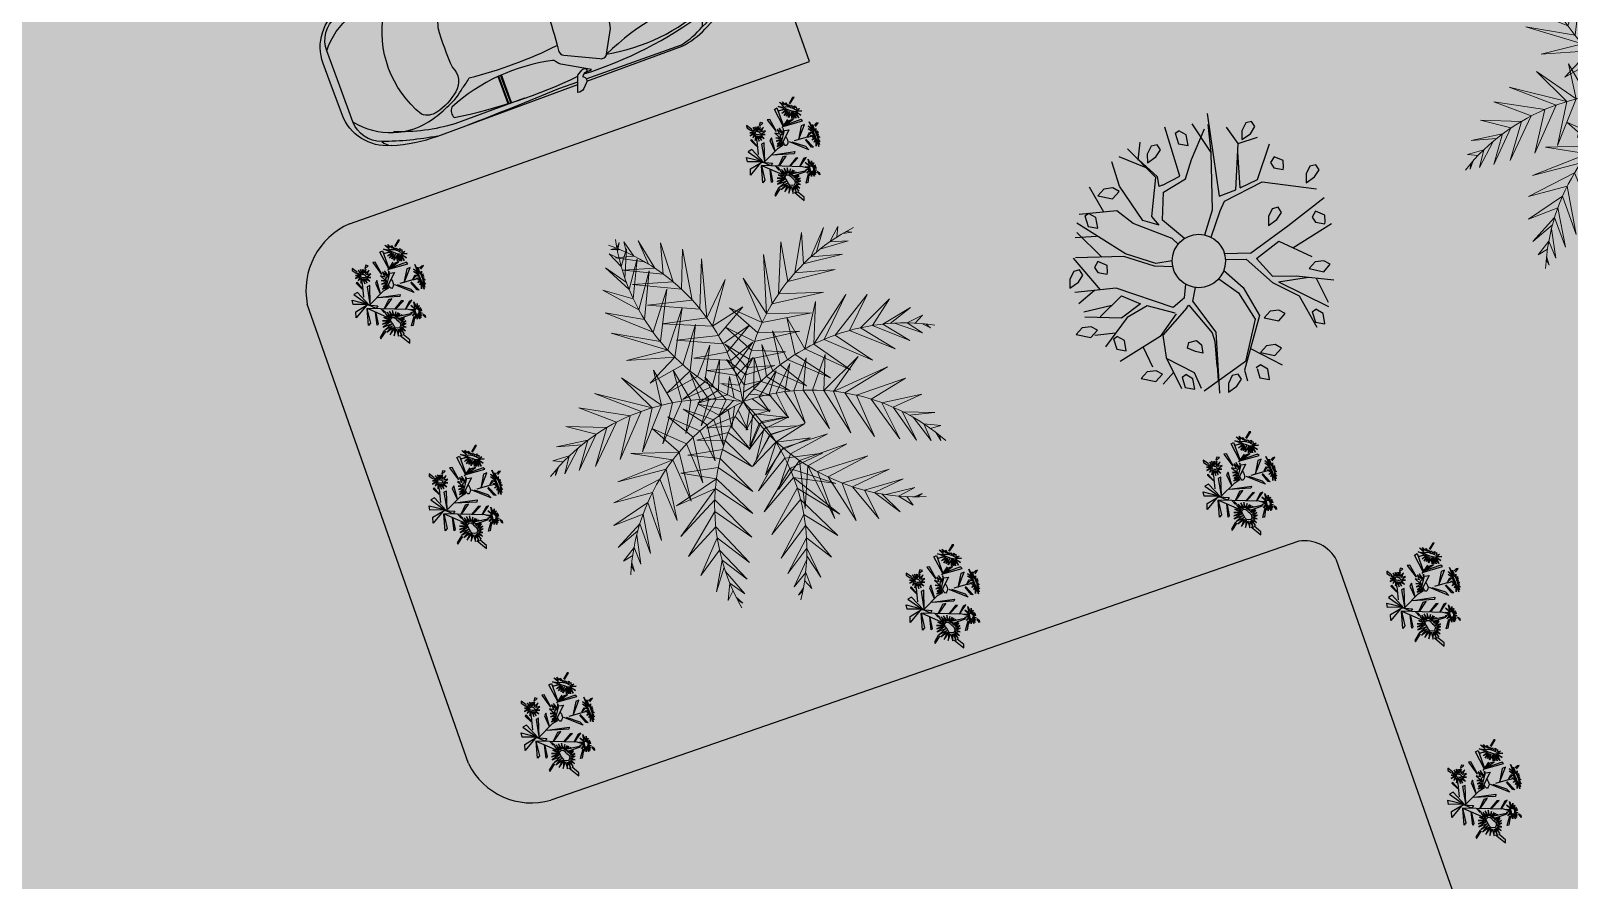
# Model space of a CAD drawing. Header units: millimetres. Extents: x 604786 to 1211550, y 1310999 to 2622648.
# Drawn here: x 604994.47 to 605010.98, y 1311130.92 to 1311140.05 of the extents above; entities that cross this region are included whole.
import ezdxf

# ---------------------------------------------------------------- set-up
doc = ezdxf.new("R2010")
doc.units = ezdxf.units.MM
for name, color, linetype in [('ARBOLES', 102, 'Continuous'), ('BOULEVARD', 3, 'Continuous'), ('FLORES', 7, 'Continuous'), ('MUEBLES', 1, 'Continuous'), ('P35', 3, 'Continuous'), ('PALME-1', 82, 'Continuous')]:
    doc.layers.add(name, color=color, linetype=linetype)

# ---------------------------------------------------------------- blocks, each defined once
blk = doc.blocks.new('carro1')
at = {"layer": 'P35'}
for color, points in [(9, [(-0.85, 3.554), (-0.829, 3.715), (-0.78, 3.963), (-0.727, 4.075), (-0.647, 4.18), (-0.559, 4.25), (-0.472, 4.299), (-0.332, 4.327), (0.278, 4.327), (0.428, 4.31), (0.534, 4.275), (0.656, 4.177), (0.733, 4.079), (0.814, 3.834), (0.838, 3.715), (0.849, 3.62), (0.849, 3.596), (0.81, 3.708), (0.754, 3.946), (0.695, 4.1), (0.635, 4.173), (0.534, 4.236), (0.439, 4.261), (0.337, 4.261), (-0.437, 4.268), (-0.563, 4.222), (-0.643, 4.156), (-0.717, 4.058), (-0.752, 3.932), (-0.798, 3.792)]), (146, [(-0.795, 1.854), (-0.824, 1.862), (-0.858, 3.088), (-0.854, 3.397), (-0.854, 3.455), (-0.753, 3.861), (-0.675, 4.073), (-0.593, 4.178), (-0.477, 4.234), (-0.436, 4.237), (-0.544, 4.163), (-0.641, 3.988), (-0.72, 3.753), (-0.791, 3.47), (-0.809, 3.343), (-0.805, 3.175), (-0.817, 2.948), (-0.82, 2.713), (-0.813, 2.624), (-0.817, 2.616), (-0.82, 2.531), (-0.798, 1.941)]), (146, [(0.795, 1.854), (0.824, 1.862), (0.858, 3.088), (0.854, 3.397), (0.854, 3.455), (0.753, 3.861), (0.675, 4.073), (0.593, 4.178), (0.477, 4.234), (0.436, 4.237), (0.544, 4.163), (0.641, 3.988), (0.72, 3.753), (0.791, 3.47), (0.809, 3.343), (0.805, 3.175), (0.817, 2.948), (0.82, 2.713), (0.813, 2.624), (0.817, 2.616), (0.82, 2.531), (0.798, 1.941)]), (146, [(-0.765, 1.66), (-0.785, 1.474), (-0.777, 1.279), (-0.719, 0.785), (-0.652, 0.471), (-0.611, 0.321), (-0.549, 0.271), (-0.638, 0.54), (-0.685, 0.628), (-0.693, 0.852), (-0.701, 0.963), (-0.695, 1.247), (-0.666, 1.45), (-0.694, 1.488), (-0.686, 1.534), (-0.561, 1.796), (-0.49, 1.914), (-0.394, 1.924), (-0.417, 2.206), (-0.422, 2.428), (-0.413, 2.716), (-0.395, 2.924), (-0.471, 3.028), (-0.544, 3.124), (-0.599, 3.231), (-0.674, 3.439), (-0.703, 3.65), (-0.734, 3.659), (-0.786, 3.412), (-0.789, 3.078), (-0.78, 2.945), (-0.736, 3.21), (-0.683, 3.254), (-0.612, 3.201), (-0.568, 3.069), (-0.515, 2.875), (-0.471, 2.646), (-0.471, 2.496), (-0.489, 2.223), (-0.515, 2.064), (-0.515, 2.02), (-0.551, 1.959), (-0.595, 1.941), (-0.648, 1.844), (-0.718, 1.712), (-0.762, 1.65)]), (146, [(0.771, 1.66), (0.791, 1.474), (0.784, 1.279), (0.725, 0.785), (0.658, 0.471), (0.617, 0.321), (0.555, 0.271), (0.644, 0.54), (0.691, 0.628), (0.699, 0.852), (0.707, 0.963), (0.701, 1.247), (0.672, 1.45), (0.7, 1.488), (0.692, 1.534), (0.567, 1.796), (0.496, 1.914), (0.4, 1.924), (0.423, 2.206), (0.428, 2.428), (0.419, 2.716), (0.401, 2.924), (0.477, 3.028), (0.55, 3.124), (0.605, 3.231), (0.68, 3.439), (0.709, 3.65), (0.74, 3.659), (0.792, 3.412), (0.795, 3.078), (0.786, 2.945), (0.742, 3.21), (0.689, 3.254), (0.618, 3.201), (0.574, 3.069), (0.521, 2.875), (0.477, 2.646), (0.477, 2.496), (0.495, 2.223), (0.521, 2.064), (0.521, 2.02), (0.557, 1.959), (0.601, 1.941), (0.654, 1.844), (0.724, 1.712), (0.768, 1.65)]), (8, [(-0.49, 2.597), (-0.493, 2.617), (-0.794, 2.616), (-0.798, 2.597)]), (9, [(-0.859, 1.23), (-0.859, 0.662), (-0.835, 0.546), (-0.773, 0.375), (-0.685, 0.201), (-0.651, 0.146), (-0.581, 0.097), (-0.449, 0.057), (-0.077, 0.008), (0.131, 0.014), (0.333, 0.045), (0.522, 0.079), (0.629, 0.133), (0.7, 0.216), (0.828, 0.494), (0.852, 0.598), (0.855, 1.407), (0.846, 1.407), (0.855, 1.327), (0.858, 0.662), (0.825, 0.543), (0.709, 0.289), (0.599, 0.173), (0.421, 0.112), (0.153, 0.079), (-0.092, 0.075), (-0.385, 0.112), (-0.553, 0.143), (-0.639, 0.207), (-0.706, 0.283), (-0.798, 0.491), (-0.838, 0.579), (-0.859, 0.686), (-0.847, 1.248)]), (127, [(-0.666, 1.45), (-0.563, 1.184), (-0.497, 0.94), (-0.448, 0.645), (-0.432, 0.355), (-0.442, 0.128), (-0.253, 0.096), (0, 0.08), (0.163, 0.086), (0.322, 0.105), (0.442, 0.128), (0.432, 0.355), (0.458, 0.73), (0.519, 1.031), (0.599, 1.287), (0.666, 1.45), (0.545, 1.383), (0.423, 1.315), (0.213, 1.283), (0.059, 1.277), (-0.059, 1.277), (-0.337, 1.299), (-0.423, 1.315), (-0.545, 1.383)]), (30, [(-0.455, 0.13), (-0.528, 0.24), (-0.62, 0.314), (-0.69, 0.353), (-0.736, 0.381), (-0.706, 0.317), (-0.666, 0.265), (-0.614, 0.216), (-0.556, 0.182), (-0.51, 0.152), (-0.48, 0.143)]), (30, [(0.455, 0.13), (0.528, 0.24), (0.62, 0.314), (0.69, 0.353), (0.736, 0.381), (0.706, 0.317), (0.666, 0.265), (0.614, 0.216), (0.556, 0.182), (0.51, 0.152), (0.48, 0.143)])]:
    blk.add_hatch(color=color, dxfattribs=at).paths.add_polyline_path(points)
h = blk.add_hatch(color=127, dxfattribs=at)
h.paths.add_polyline_path([(-0.276, 3.037), (-0.322, 3.032), (-0.368, 3.037), (-0.396, 3.045), (-0.434, 3.064), (-0.465, 3.087), (-0.517, 3.15), (-0.568, 3.235), (-0.598, 3.303), (-0.625, 3.401), (-0.61, 3.496), (-0.583, 3.538), (-0.536, 3.565), (-0.395, 3.628), (-0.239, 3.674), (-0.097, 3.695), (0.036, 3.699), (0.189, 3.684), (0.323, 3.652), (0.447, 3.608), (0.529, 3.569), (0.583, 3.538), (0.622, 3.462), (0.627, 3.42), (0.61, 3.338), (0.568, 3.235), (0.52, 3.154), (0.467, 3.088), (0.42, 3.055), (0.368, 3.037), (0.346, 3.033), (0.322, 3.032), (0.282, 3.036), (0.257, 3.042), (0.229, 3.053), (0.205, 3.055), (0.12, 3.059), (-0.038, 3.062), (-0.145, 3.058), (-0.229, 3.053), (-0.254, 3.043)], flags=16)
h.paths.add_polyline_path([(-0.393, 1.915), (-0.189, 1.899), (0, 1.895), (0.232, 1.902), (0.393, 1.909), (0.392, 1.914), (0.42, 2.299), (0.414, 2.692), (0.395, 2.924), (0.544, 3.124), (0.599, 3.231), (0.674, 3.439), (0.703, 3.65), (0.686, 3.813), (0.632, 3.973), (0.582, 4.064), (0.503, 4.167), (0.405, 4.257), (-0.405, 4.257), (-0.491, 4.179), (-0.57, 4.082), (-0.658, 3.887), (-0.686, 3.813), (-0.703, 3.65), (-0.674, 3.439), (-0.599, 3.231), (-0.437, 2.974), (-0.395, 2.924), (-0.411, 2.742), (-0.417, 2.65), (-0.422, 2.417), (-0.413, 2.144), (-0.402, 1.997)])
h = blk.add_hatch(color=8, dxfattribs=at)
edge = h.paths.add_edge_path()
edge.add_line((-0.771, 1.819), (-0.734, 1.76))
edge.add_arc((-0.767, 1.739), 0.0391, -47.4347, 31.9191, ccw=False)
edge.add_arc((-0.746, 1.736), 0.0265, 168.0279, 281.917, ccw=False)
edge.add_line((-0.772, 1.742), (-0.801, 1.778))
edge.add_line((-0.801, 1.778), (-0.817, 1.76))
edge.add_arc((-0.847, 1.786), 0.0403, 221.1586, 318.8414, ccw=False)
edge.add_line((-0.878, 1.76), (-0.927, 1.809))
edge.add_arc((-0.874, 1.862), 0.0746, 163.8715, 224.9725, ccw=False)
edge.add_line((-0.946, 1.883), (-0.771, 1.819))
h = blk.add_hatch(color=8, dxfattribs=at)
edge = h.paths.add_edge_path()
edge.add_line((0.771, 1.819), (0.734, 1.76))
edge.add_arc((0.767, 1.739), 0.0391, 508.0809, 587.4347)
edge.add_arc((0.746, 1.736), 0.0265, 258.083, 371.9721)
edge.add_line((0.772, 1.742), (0.801, 1.778))
edge.add_line((0.801, 1.778), (0.817, 1.76))
edge.add_arc((0.847, 1.786), 0.0403, 221.1586, 318.8414)
edge.add_line((0.878, 1.76), (0.927, 1.809))
edge.add_arc((0.874, 1.862), 0.0746, 315.0275, 376.1285)
edge.add_line((0.946, 1.883), (0.771, 1.819))
h = blk.add_hatch(color=146, dxfattribs=at)
h.paths.add_polyline_path([(-0.453, 0.18), (-0.536, 0.285), (-0.579, 0.376), (-0.654, 0.695), (-0.689, 1), (-0.662, 1.419), (-0.61, 1.253), (-0.527, 0.982), (-0.479, 0.721), (-0.457, 0.572), (-0.448, 0.424), (-0.44, 0.319), (-0.44, 0.206)])
h.paths.add_polyline_path([(-0.654, 0.367), (-0.75, 0.411), (-0.815, 0.581), (-0.837, 0.664), (-0.828, 1.065), (-0.828, 1.72), (-0.806, 1.75), (-0.793, 1.637), (-0.793, 1.201), (-0.754, 0.956), (-0.715, 0.729), (-0.697, 0.59), (-0.662, 0.437), (-0.627, 0.359)])
h = blk.add_hatch(color=146, dxfattribs=at)
h.paths.add_polyline_path([(0.453, 0.18), (0.536, 0.285), (0.579, 0.376), (0.654, 0.695), (0.689, 1), (0.662, 1.419), (0.61, 1.253), (0.527, 0.982), (0.479, 0.721), (0.457, 0.572), (0.448, 0.424), (0.44, 0.319), (0.44, 0.206)])
h.paths.add_polyline_path([(0.654, 0.367), (0.75, 0.411), (0.815, 0.581), (0.837, 0.664), (0.828, 1.065), (0.828, 1.72), (0.806, 1.75), (0.793, 1.637), (0.793, 1.201), (0.754, 0.956), (0.715, 0.729), (0.697, 0.59), (0.662, 0.437), (0.627, 0.359)])
at = {"layer": 'P35', "color": 7}
for p, q in [((-0.801, 2.597), (-0.486, 2.597)), ((-0.801, 2.587), (-0.485, 2.587)), ((-0.8, 2.627), (-0.488, 2.627)), ((-0.8, 2.617), (-0.488, 2.617)), ((0.801, 2.587), (0.485, 2.587)), ((0.801, 2.597), (0.486, 2.597)), ((0.8, 2.627), (0.488, 2.627)), ((0.8, 2.617), (0.488, 2.617)), ((-0.607, 0.193), (-0.606, 0.192))]:
    blk.add_line(p, q, dxfattribs=at)
for points in [[(-0.787, 3.96, -0.339592), (-0.293, 4.34), (0, 4.34), (0.293, 4.34, -0.339592), (0.787, 3.96, -1.295903)], [(-0.865, 3.454, -0.04536), (-0.712, 4.041, -0.316238), (-0.405, 4.257), (0, 4.257), (0.405, 4.257, -0.316238), (0.712, 4.041, -0.04536), (0.865, 3.454, -0.995785)], [(-0.405, 4.257, 0.307984), (-0.674, 3.439, 0.021458), (-0.599, 3.231, 0.089138), (-0.471, 3.028, 0.076147), (-0.395, 2.924, 0.055297), (-0.393, 1.909, 0.055323)], [(0.405, 4.257, -0.307984), (0.674, 3.439, -0.021458), (0.599, 3.231, -0.089138), (0.471, 3.028, -0.076147), (0.395, 2.924, -0.055297), (0.393, 1.909, -0.055323)], [(-0.712, 4.041, 0.134107), (-0.787, 3.96, 0.076542), (-0.865, 3.454), (-0.865, 1.853, 0.085317)], [(0.865, 1.853), (0.865, 3.454, 0.076542), (0.787, 3.96, 0.134107), (0.712, 4.041)], [(-0.806, 2.442), (-0.806, 3.237, -0.076793), (-0.658, 3.887, -3.166947)], [(0.806, 2.442), (0.806, 3.237, 0.076793), (0.658, 3.887, 3.166947)], [(-0.765, 1.66), (-0.608, 1.931, -0.122145), (-0.549, 1.993, 0.205815), (-0.53, 2.019, 0.151874), (-0.626, 3.207, 0.290836), (-0.739, 3.222, 0.061376), (-0.783, 1.823)], [(0.765, 1.66), (0.608, 1.931, 0.122145), (0.549, 1.993, -0.205815), (0.53, 2.019, -0.151874), (0.626, 3.207, -0.290836), (0.739, 3.222, -0.061376), (0.783, 1.823)], [(-0.865, 3.115, 0.005985), (-0.835, 2.058), (-0.837, 1.843, 0.082522)], [(0.837, 1.843), (0.835, 2.058, 0.005985), (0.865, 3.115)], [(-0.865, 1.75), (-0.865, 0.659, 0.085317), (-0.781, 0.369), (-0.67, 0.141, 0.150666), (-0.454, 0.048, 0.106558), (0.454, 0.048, 0.150666), (0.67, 0.141), (0.781, 0.369, 0.085317), (0.865, 0.659), (0.865, 1.75, 0.076542)], [(-0.838, 1.747), (-0.85, 0.661, 0.082522), (-0.746, 0.386), (-0.744, 0.382, 0.28772), (-0.442, 0.128, 0.107642), (0.442, 0.128, 0.28772), (0.744, 0.382), (0.746, 0.386, 0.082522), (0.85, 0.661), (0.838, 1.747, 0.005985)], [(-0.775, 1.745, 0.003758), (-0.765, 1.66)], [(0.775, 1.745, -0.003758), (0.765, 1.66)]]:
    blk.add_lwpolyline(points, format="xyb", dxfattribs=at)
for points in [[(0.583, 3.538, -0.244234), (0.621, 3.376, -0.10952), (0.486, 3.109, -0.34796), (0.229, 3.053, 0.037334), (-0.229, 3.053, -0.34796), (-0.486, 3.109, -0.10952), (-0.621, 3.376, -0.244234), (-0.583, 3.538, -0.276546)], [(-0.771, 1.819), (-0.734, 1.76, -0.360781), (-0.741, 1.71, -0.542329), (-0.772, 1.742), (-0.801, 1.778), (-0.817, 1.76, -0.454056), (-0.878, 1.76), (-0.927, 1.809, -0.273105), (-0.946, 1.883)], [(-0.45, 1.921, 0.328475), (-0.519, 1.884), (-0.686, 1.534, 0.439617), (-0.666, 1.45), (-0.423, 1.315, 0.06084), (0, 1.277, 0.06084), (0.423, 1.315), (0.666, 1.45, 0.439617), (0.686, 1.534), (0.519, 1.884, 0.328475), (0.45, 1.921, -0.057395)], [(0.771, 1.819), (0.734, 1.76, 0.360781), (0.741, 1.71, 0.542329), (0.772, 1.742), (0.801, 1.778), (0.817, 1.76, 0.454056), (0.878, 1.76), (0.927, 1.809, 0.273105), (0.946, 1.883)]]:
    blk.add_lwpolyline(points, format="xyb", close=True, dxfattribs=at)
for centre, radius, start, end in [((3.67, 1.558), 4.456, 177.4786, 196.1176), ((-3.67, 1.558), 4.456, 343.8824, 2.5214), ((1.381, 1.057), 2.084, 169.1317, 202.1569), ((-3.112, 0.355), 2.68, 355.1298, 24.1159), ((3.112, 0.355), 2.68, 155.8841, 184.8702), ((-1.381, 1.057), 2.084, 337.8431, 10.8683), ((-0.901, -0.105), 0.515, 26.8399, 72.4584), ((0.901, -0.105), 0.515, 107.5416, 153.1601)]:
    blk.add_arc(centre, radius, start, end, dxfattribs=at)
blk = doc.blocks.new('A$C48C97B70')
at = {"layer": 'PALME-1', "lineweight": 5}
for p, q in [((2.072, 6.54), (2.171, 6.533)), ((2.216, 6.497), (2.072, 6.54)), ((2.315, 6.6), (2.309, 6.418)), ((2.41, 6.325), (2.315, 6.6)), ((2.552, 6.547), (2.605, 6.122)), ((2.687, 6.026), (2.552, 6.547)), ((2.109, 6.384), (2.41, 6.325)), ((2.556, 6.176), (2.109, 6.384)), ((2.903, 6.407), (2.793, 5.89)), ((2.912, 5.72), (2.903, 6.407)), ((3.221, 6.198), (3.009, 5.561)), ((3.129, 5.334), (3.221, 6.198)), ((2.171, 6.148), (2.687, 6.026)), ((2.793, 5.89), (2.171, 6.148)), ((3.21, 5.152), (3.477, 5.948)), ((3.477, 5.948), (3.277, 4.976)), ((2.251, 5.877), (2.912, 5.72)), ((3.009, 5.561), (2.251, 5.877)), ((2.388, 5.472), (3.129, 5.334)), ((3.21, 5.152), (2.388, 5.472)), ((3.277, 4.976), (3.756, 5.506)), ((3.756, 5.506), (3.328, 4.818)), ((2.535, 5.1), (3.277, 4.976)), ((3.328, 4.818), (2.535, 5.1)), ((3.909, 4.977), (3.328, 4.818)), ((3.377, 4.635), (3.909, 4.977)), ((2.683, 4.767), (3.377, 4.635)), ((3.409, 4.484), (2.683, 4.767)), ((3.925, 4.65), (3.409, 4.484)), ((3.435, 4.33), (3.925, 4.65)), ((5.099, 4.709), (4.7, 4.004)), ((4.863, 4.035), (5.099, 4.709)), ((5.621, 4.675), (4.863, 4.035)), ((5.049, 4.06), (5.621, 4.675)), ((1.619, 4.431), (2.125, 3.798)), ((1.959, 3.803), (1.619, 4.431)), ((2.169, 4.399), (2.125, 3.798)), ((2.314, 3.783), (2.169, 4.399)), ((2.871, 4.392), (3.435, 4.33)), ((3.454, 4.176), (2.871, 4.392)), ((4.221, 3.864), (4.266, 4.448)), ((4.266, 4.448), (4.368, 3.915)), ((4.516, 3.959), (4.561, 4.59)), ((4.561, 4.59), (4.7, 4.004)), ((5.248, 4.076), (5.963, 4.571)), ((5.963, 4.571), (5.505, 4.079)), ((5.691, 4.07), (6.298, 4.391)), ((6.298, 4.391), (5.897, 4.047)), ((0.788, 4.157), (1.318, 3.745)), ((1.572, 3.782), (0.788, 4.157)), ((1.109, 4.315), (1.959, 3.803)), ((1.771, 3.798), (1.109, 4.315)), ((2.483, 4.305), (2.467, 3.763)), ((2.621, 3.736), (2.483, 4.305)), ((2.742, 4.179), (2.773, 3.702)), ((2.911, 3.665), (2.742, 4.179)), ((3.012, 4.138), (3.464, 4.032)), ((3.469, 3.911), (3.012, 4.138)), ((3.893, 4.364), (3.454, 4.176)), ((3.464, 4.032), (3.893, 4.364)), ((3.945, 3.747), (4.03, 4.282)), ((4.03, 4.282), (4.076, 3.806)), ((6.068, 4.019), (6.59, 4.15)), ((6.59, 4.15), (6.19, 3.993)), ((0.485, 3.926), (0.936, 3.651)), ((1.136, 3.706), (0.485, 3.926)), ((2.956, 4.034), (3.027, 3.628)), ((3.19, 3.57), (2.956, 4.034)), ((3.468, 3.739), (3.827, 4.113)), ((3.827, 4.113), (3.469, 3.911)), ((3.685, 3.61), (3.842, 4.104)), ((3.842, 4.104), (3.836, 3.693)), ((4.368, 3.915), (4.964, 3.413)), ((4.964, 3.413), (4.516, 3.959)), ((4.7, 4.004), (5.327, 3.442)), ((5.327, 3.442), (4.863, 4.035)), ((5.049, 4.06), (5.724, 3.492)), ((5.724, 3.492), (5.248, 4.076)), ((5.505, 4.079), (6.145, 3.565)), ((6.145, 3.565), (5.691, 4.07)), ((5.897, 4.047), (6.422, 3.625)), ((6.422, 3.625), (6.068, 4.019)), ((6.261, 3.976), (6.658, 3.683)), ((6.462, 3.919), (6.749, 3.967)), ((6.658, 3.683), (6.462, 3.919)), ((6.749, 3.967), (6.592, 3.874)), ((0.236, 3.642), (0.655, 3.551)), ((0.772, 3.596), (0.236, 3.642)), ((0.936, 3.651), (0.485, 3.15)), ((1.318, 3.745), (0.768, 3.135)), ((0.768, 3.135), (1.136, 3.706)), ((1.771, 3.798), (1.195, 3.13)), ((1.195, 3.13), (1.572, 3.782)), ((1.595, 3.144), (1.959, 3.803)), ((2.125, 3.798), (1.595, 3.144)), ((1.958, 3.173), (2.314, 3.783)), ((2.467, 3.763), (1.958, 3.173)), ((2.375, 3.225), (2.621, 3.736)), ((2.773, 3.702), (2.375, 3.225)), ((2.661, 3.273), (2.911, 3.665)), ((3.027, 3.628), (2.661, 3.273)), ((3.181, 3.857), (3.468, 3.739)), ((3.462, 3.617), (3.181, 3.857)), ((3.927, 3.415), (3.685, 3.61)), ((3.836, 3.693), (4.254, 3.401)), ((4.254, 3.401), (3.945, 3.747)), ((4.076, 3.806), (4.544, 3.399)), ((4.544, 3.399), (4.221, 3.864)), ((6.706, 3.831), (6.813, 3.725)), ((6.813, 3.725), (6.759, 3.809)), ((0.108, 3.437), (0.277, 3.37)), ((0.398, 3.434), (0.108, 3.437)), ((0.588, 3.523), (0.242, 3.171)), ((0.242, 3.171), (0.398, 3.434)), ((0.485, 3.15), (0.772, 3.596)), ((2.982, 3.339), (3.19, 3.57)), ((3.302, 3.524), (2.982, 3.339)), ((3.581, 3.546), (3.927, 3.415)), ((0.172, 3.309), (0.083, 3.188)), ((0.083, 3.188), (0.123, 3.278)), ((3.248, 3.258), (2.731, 3.212)), ((2.731, 3.212), (3.134, 3.129)), ((3.134, 3.129), (3.331, 2.658)), ((3.387, 2.981), (3.248, 3.258)), ((3.333, 3.347), (3.387, 2.981)), ((3.534, 3.189), (3.34, 2.708)), ((3.494, 3.304), (3.845, 3.186)), ((3.845, 3.186), (3.534, 3.189)), ((2.305, 2.87), (2.804, 2.657)), ((2.885, 2.79), (2.305, 2.87)), ((2.517, 3.065), (2.973, 2.919)), ((3.058, 3.034), (2.517, 3.065)), ((2.973, 2.919), (3.27, 2.374)), ((3.331, 2.658), (3.058, 3.034)), ((3.34, 2.708), (3.598, 3.029)), ((3.647, 2.918), (3.373, 2.451)), ((3.598, 3.029), (4.106, 2.989)), ((4.106, 2.989), (3.647, 2.918)), ((2.103, 2.613), (2.646, 2.352)), ((2.729, 2.522), (2.103, 2.613)), ((2.804, 2.657), (3.166, 1.967)), ((3.27, 2.374), (2.885, 2.79)), ((3.373, 2.451), (3.71, 2.789)), ((3.785, 2.652), (3.45, 2.173)), ((3.71, 2.789), (4.331, 2.805)), ((4.331, 2.805), (3.785, 2.652)), ((1.871, 2.113), (2.646, 2.352)), ((2.646, 2.352), (3.06, 1.619)), ((3.166, 1.967), (2.729, 2.522)), ((3.45, 2.173), (3.866, 2.519)), ((3.953, 2.391), (3.586, 1.876)), ((3.866, 2.519), (4.646, 2.527)), ((4.646, 2.527), (3.953, 2.391)), ((1.792, 1.596), (2.581, 2.199)), ((2.581, 2.199), (1.871, 2.113)), ((3.06, 1.619), (2.581, 2.199)), ((3.586, 1.876), (4.066, 2.239)), ((3.926, 1.441), (4.066, 2.239)), ((4.172, 2.112), (3.926, 1.441)), ((4.066, 2.239), (4.908, 2.274)), ((4.908, 2.274), (4.172, 2.112)), ((4.35, 1.136), (4.172, 2.112)), ((2.516, 2.023), (1.792, 1.596)), ((2.457, 1.832), (1.821, 1.24)), ((2.926, 1.242), (2.457, 1.832)), ((2.516, 2.023), (2.926, 1.242)), ((4.3, 1.974), (5.183, 1.983)), ((4.3, 1.974), (4.35, 1.136)), ((5.183, 1.983), (4.444, 1.835)), ((4.444, 1.835), (4.68, 0.999)), ((1.821, 1.24), (2.399, 1.582)), ((2.399, 1.582), (2.764, 0.846)), ((4.68, 0.999), (4.639, 1.669)), ((4.639, 1.669), (5.461, 1.659)), ((5.461, 1.659), (4.789, 1.558)), ((4.789, 1.558), (5.053, 0.924)), ((2.369, 1.398), (1.925, 0.874)), ((2.764, 0.846), (2.369, 1.398)), ((5.053, 0.924), (4.963, 1.444)), ((4.963, 1.444), (5.636, 1.437)), ((5.636, 1.437), (5.112, 1.358)), ((5.112, 1.358), (5.431, 0.925)), ((5.431, 0.925), (5.223, 1.3)), ((1.925, 0.874), (2.347, 1.192)), ((2.347, 1.192), (2.647, 0.589)), ((5.289, 1.268), (5.782, 1.241)), ((5.782, 1.241), (5.48, 1.184)), ((5.48, 1.184), (5.67, 0.964)), ((5.67, 0.964), (5.609, 1.136)), ((5.724, 1.097), (5.874, 1.11)), ((5.874, 1.11), (5.78, 1.08)), ((2.338, 1.019), (2.097, 0.538)), ((2.097, 0.538), (2.337, 0.894)), ((2.647, 0.589), (2.338, 1.019)), ((2.338, 0.821), (2.539, 0.37)), ((2.351, 0.612), (2.242, 0.343)), ((2.539, 0.37), (2.351, 0.612)), ((2.242, 0.343), (2.366, 0.476)), ((2.384, 0.355), (2.464, 0.229)), ((2.464, 0.229), (2.394, 0.298))]:
    blk.add_line(p, q, dxfattribs=at)
for points in [[(2.155, 6.219), (2.027, 6.48), (2.16, 6.356)], [(2.156, 6.01), (2.325, 6.474), (2.155, 6.219)], [(2.17, 6.478), (2.241, 6.61), (2.176, 6.535)], [(2.17, 5.812), (1.897, 6.276), (2.16, 5.937)], [(2.191, 5.641), (2.448, 6.263), (2.17, 5.812)], [(2.227, 5.436), (1.748, 5.928), (2.191, 5.641)], [(2.271, 5.255), (2.584, 6.015), (2.227, 5.436)], [(4.393, 4.884), (4.496, 5.717), (4.256, 4.754)], [(4.545, 5.014), (4.834, 5.833), (4.75, 5.166)], [(4.907, 5.267), (5.211, 5.884), (5.087, 5.37)], [(5.242, 5.447), (5.588, 5.859), (5.357, 5.498)], [(5.621, 5.597), (5.824, 5.804), (5.752, 5.637)], [(5.87, 5.669), (6.018, 5.646), (5.926, 5.682)], [(2.346, 5.01), (1.67, 5.556), (2.271, 5.255)], [(2.418, 4.824), (2.773, 5.631), (2.346, 5.01)], [(4.256, 4.754), (4.053, 5.439), (4.142, 4.634)], [(5.087, 5.37), (5.76, 5.335), (5.242, 5.447)], [(5.424, 5.526), (5.918, 5.521), (5.621, 5.597)], [(2.418, 4.824), (1.666, 5.198), (2.495, 4.652)], [(2.57, 4.504), (2.932, 5.265), (2.495, 4.652)], [(4.75, 5.166), (5.571, 5.125), (4.907, 5.267)], [(2.749, 4.211), (3.062, 4.925), (2.665, 4.34)], [(4.019, 4.489), (3.686, 5.027), (4.142, 4.634)], [(4.393, 4.884), (5.273, 4.819), (4.545, 5.014)], [(2.495, 4.652), (1.781, 4.688), (2.57, 4.504)], [(3.836, 4.239), (3.531, 4.739), (3.925, 4.367)], [(4.142, 4.634), (4.98, 4.546), (4.256, 4.754)], [(2.665, 4.34), (2.047, 4.205), (2.57, 4.504)], [(2.936, 3.961), (3.195, 4.526), (2.84, 4.084)], [(3.681, 3.983), (3.437, 4.467), (3.752, 4.108)], [(3.925, 4.367), (4.703, 4.31), (4.019, 4.489)], [(2.84, 4.084), (2.267, 3.963), (2.749, 4.211)], [(3.112, 3.763), (3.275, 4.247), (3.03, 3.852)], [(3.551, 3.72), (3.388, 4.212), (3.624, 3.876)], [(3.752, 4.108), (4.371, 4.052), (3.836, 4.239)], [(3.03, 3.852), (2.492, 3.783), (2.936, 3.961)], [(3.325, 3.56), (3.354, 3.929), (3.235, 3.642)], [(3.624, 3.876), (4.134, 3.884), (3.681, 3.983)], [(2.892, 3.311), (2.453, 3.629), (2.757, 3.26)], [(3.173, 3.397), (2.712, 3.637), (3.007, 3.35)], [(3.235, 3.642), (2.716, 3.653), (3.112, 3.763)], [(3.504, 3.607), (3.861, 3.703), (3.551, 3.72)], [(3.73, 3.458), (4.128, 3.79), (3.902, 3.447)], [(4.023, 3.434), (4.383, 3.838), (4.165, 3.413)], [(4.318, 3.383), (4.671, 3.85), (4.469, 3.347)], [(4.618, 3.304), (4.996, 3.811), (4.797, 3.243)], [(4.951, 3.181), (5.513, 3.622), (4.797, 3.243)], [(2.338, 3.057), (1.86, 3.471), (2.176, 2.959)], [(2.614, 3.199), (2.169, 3.579), (2.474, 3.131)], [(3.291, 3.426), (3.14, 3.089), (3.173, 3.397)], [(3.608, 3.461), (3.828, 3.163), (3.73, 3.458)], [(3.902, 3.447), (4.096, 2.975), (4.023, 3.434)], [(4.165, 3.413), (4.34, 2.817), (4.318, 3.383)], [(2.039, 2.865), (1.395, 3.175), (2.176, 2.959)], [(2.474, 3.131), (2.407, 2.354), (2.338, 3.057)], [(2.757, 3.26), (2.714, 2.641), (2.614, 3.199)], [(3.007, 3.35), (2.918, 2.847), (2.892, 3.311)], [(3.524, 3.316), (3.359, 2.985), (3.577, 3.207)], [(3.577, 3.207), (4.054, 3.003), (3.645, 3.048)], [(4.469, 3.347), (4.701, 2.603), (4.618, 3.304)], [(4.797, 3.243), (5.023, 2.432), (4.951, 3.181)], [(5.122, 3.102), (5.935, 3.312), (4.951, 3.181)], [(5.122, 3.102), (5.384, 2.259), (5.298, 3.008)], [(1.889, 2.751), (1.05, 2.782), (2.039, 2.865)], [(2.176, 2.959), (2.13, 2.118), (2.039, 2.865)], [(3.645, 3.048), (3.314, 2.661), (3.689, 2.935)], [(3.689, 2.935), (4.213, 2.799), (3.735, 2.799)], [(5.298, 3.008), (6.166, 3.04), (5.516, 2.873)], [(5.516, 2.873), (5.778, 2.094), (5.667, 2.764)], [(1.737, 2.622), (0.883, 2.467), (1.554, 2.443)], [(1.889, 2.751), (1.814, 1.872), (1.737, 2.622)], [(3.735, 2.799), (3.284, 2.372), (3.778, 2.649)], [(3.778, 2.649), (4.355, 2.548), (3.815, 2.498)], [(5.667, 2.764), (6.352, 2.708), (5.829, 2.634)], [(5.829, 2.634), (6.043, 1.995), (5.957, 2.518)], [(1.554, 2.443), (1.465, 1.626), (1.429, 2.305)], [(3.815, 2.498), (3.259, 1.952), (3.845, 2.347)], [(3.845, 2.347), (4.468, 2.241), (3.872, 2.159)], [(5.957, 2.518), (6.468, 2.348), (6.047, 2.431)], [(6.097, 2.378), (6.274, 1.917), (6.236, 2.221)], [(1.429, 2.305), (0.772, 2.102), (1.299, 2.143)], [(1.299, 2.143), (1.227, 1.473), (1.198, 2.002)], [(3.872, 2.159), (3.253, 1.588), (3.887, 1.994)], [(3.887, 1.994), (4.536, 1.694), (3.872, 2.159)], [(6.236, 2.221), (6.503, 2.108), (6.321, 2.114)], [(1.198, 2.002), (0.737, 1.726), (1.13, 1.897)], [(1.092, 1.835), (1.018, 1.347), (0.99, 1.652)], [(3.895, 1.806), (3.264, 1.188), (3.891, 1.606)], [(3.895, 1.806), (4.452, 1.178), (3.887, 1.994)], [(6.394, 2.016), (6.426, 1.87), (6.427, 1.969)], [(0.99, 1.652), (0.753, 1.484), (0.93, 1.529)], [(3.891, 1.606), (4.315, 0.848), (3.87, 1.351)], [(0.88, 1.418), (0.879, 1.268), (0.858, 1.364)], [(3.87, 1.351), (3.296, 0.762), (3.843, 1.166)], [(3.843, 1.166), (4.104, 0.531), (3.8, 0.963)], [(3.8, 0.963), (3.329, 0.481), (3.756, 0.796)], [(3.756, 0.796), (3.836, 0.264), (3.718, 0.676)], [(3.694, 0.607), (3.365, 0.24), (3.618, 0.413)], [(3.618, 0.413), (3.639, 0.123), (3.562, 0.288)], [(3.507, 0.179), (3.392, 0.083), (3.48, 0.128)]]:
    blk.add_lwpolyline(points, dxfattribs=at)
for centre, start, end in [((5.589, 6.144), 171.0105, 231.4464), ((6.694, 2.334), 100.4762, 160.9122), ((4.041, 0.074), 99.9493, 160.3853), ((0.46, 1.763), 329.1163, 29.5523), ((3.594, 0.025), 32.0006, 92.4366)]:
    blk.add_arc(centre, 3.435, start, end, dxfattribs=at)
at = {"layer": 'PALME-1', "lineweight": 5, "extrusion": (0, 0, -1)}
for centre, major_axis, start_param, end_param in [((0.035, 3.843), (2.429, 2.429), -0.156897, 0.89791), ((5.421, 0.645), (-2.429, 2.429), 0.173647, 1.228454), ((1.947, 0.368), (-2.429, 2.429), 0.182844, 1.237651), ((5.771, 0.927), (2.429, 2.429), 3.700109, 4.754916), ((6.759, 4.372), (-2.429, 2.429), 4.173367, 5.228174)]:
    blk.add_ellipse(centre, major_axis=major_axis, ratio=1, start_param=start_param, end_param=end_param, dxfattribs=at)
blk = doc.blocks.new('p_arbol04')
at = {"layer": 'ARBOLES'}
for p, q in [((-0.408, 1.55), (-1.03, 2.13)), ((-0.623, 1.751), (-0.408, 2.362)), ((0.051, 1.875), (0.346, 2.362)), ((0.761, 1.696), (0.543, 2.316)), ((0.739, 1.388), (0.805, 2.293)), ((0.772, 1.945), (1.1, 2.177)), ((-1.138, 1.515), (-1.476, 1.85)), ((-1.41, 1.113), (-1.364, 1.898)), ((-1.003, 0.765), (-1.206, 2.042)), ((-0.178, 0.97), (0.051, 1.875)), ((0.778, 1.371), (0.783, 1.942)), ((1.121, 1.006), (1.721, 1.988)), ((-1.98, 0.646), (-1.849, 1.574)), ((-1.07, 0.749), (-1.815, 1.547)), ((-0.375, 1.086), (-0.408, 1.55)), ((0.018, 0.878), (0.739, 1.388)), ((2.581, 1.481), (1.362, 0.043)), ((1.984, 0.831), (2.181, 1.574)), ((-1.718, 0.414), (-2.406, 1.04)), ((-0.047, 0.205), (-0.375, 1.086)), ((0.117, 0.646), (0.608, 1.04)), ((0.608, 1.04), (1.158, 0.873)), ((0.636, 1.196), (0.778, 1.371)), ((0.704, 1.166), (0.636, 1.196)), ((0.708, 1.165), (1.121, 1.006)), ((1.158, 0.873), (1.571, 1.059)), ((1.571, 1.059), (2.283, 1.298)), ((1.984, 0.831), (2.41, 1.295)), ((-2.079, 0.738), (-2.537, 0.808)), ((-0.777, 0.094), (-1.07, 0.749)), ((-0.71, 0.11), (-1.003, 0.765)), ((-0.014, 0.623), (-0.178, 0.97)), ((-0.014, 0.623), (0.018, 0.878)), ((1.034, -0.05), (1.984, 0.831)), ((2.541, 0.507), (2.64, 0.947)), ((-2.144, -0.12), (-2.668, 0.507)), ((-2.077, 0.227), (-2.603, 0.599)), ((-1.194, -0.839), (-1.718, 0.414)), ((0.136, -0.002), (0.117, 0.646)), ((1.722, -0.143), (2.541, 0.507)), ((1.82, -0.189), (2.383, 0.381)), ((2.541, 0.507), (2.934, 0.275)), ((-2.489, -0.25), (-2.832, 0.066)), ((-1.768, 0.206), (-2.439, 0.251)), ((-1.768, 0.206), (-1.62, -0.236)), ((-0.515, -0.225), (-0.777, 0.094)), ((-0.425, -0.127), (-0.71, 0.11)), ((-0.057, 0.021), (-0.047, 0.205)), ((1.362, 0.043), (1.722, -0.143)), ((-2.046, -0.213), (-2.865, -0.282)), ((-1.62, -0.236), (-2.144, -0.12)), ((-1.554, -0.375), (-2.046, -0.213)), ((0.496, -0.29), (1.034, -0.05)), ((0.551, -0.431), (1.132, -0.189)), ((1.132, -0.189), (1.362, -0.12)), ((1.362, -0.12), (2.246, -0.468)), ((1.82, -0.189), (2.214, -0.352)), ((2.214, -0.352), (3, -0.027)), ((-1.259, -0.955), (-1.554, -0.375)), ((2.246, -0.468), (2.934, -1.488)), ((-1.882, -1.048), (-2.898, -0.746)), ((-2.313, -0.92), (-2.505, -1.372)), ((-1.259, -0.978), (-1.882, -1.048)), ((-0.866, -0.885), (-1.194, -0.839)), ((-0.866, -0.885), (-0.616, -0.706)), ((-0.53, -0.911), (-0.801, -1.071)), ((0.394, -1.003), (0.706, -1.349)), ((0.866, -1.332), (0.474, -0.903)), ((-1.816, -1.071), (-2.144, -1.465)), ((-0.995, -1.071), (-1.816, -1.071)), ((-0.925, -1.07), (-1.039, -1.872)), ((-0.995, -1.07), (-0.925, -1.07)), ((-0.803, -1.07), (-0.978, -1.928)), ((-0.803, -1.071), (-0.801, -1.071)), ((-0.036, -1.178), (0.018, -1.72)), ((0.182, -1.14), (0.182, -1.72)), ((0.706, -1.349), (0.706, -2.138)), ((0.866, -1.332), (1.886, -1.558)), ((-2.144, -1.465), (-2.439, -2.184)), ((-2.153, -1.476), (-1.98, -2.161)), ((0.018, -1.72), (-0.178, -2.393)), ((0.182, -1.72), (-0.047, -2.416)), ((0.87, -1.512), (0.805, -2.045)), ((0.87, -1.512), (1.493, -1.628)), ((1.493, -1.628), (1.722, -2.416)), ((1.886, -1.558), (2.902, -1.744)), ((-2.287, -1.813), (-2.636, -1.813)), ((-0.978, -1.928), (-1.955, -2.892)), ((-1.152, -2.045), (-1.536, -2.447)), ((-1.039, -1.872), (-1.152, -2.045)), ((0.805, -2.045), (1.165, -2.44)), ((1.591, -1.966), (2.574, -2.254)), ((-1.98, -2.161), (-2.144, -2.509)), ((-0.047, -2.416), (-1.194, -2.973)), ((-0.178, -2.393), (-1.03, -2.857)), ((0.706, -2.138), (0.87, -2.787)), ((0.805, -2.231), (1.132, -3.437)), ((0.805, -2.231), (1.328, -2.67)), ((-1.03, -2.857), (-2.144, -2.602)), ((-1.525, -2.442), (-1.759, -2.685)), ((-0.735, -2.764), (-0.539, -3.53)), ((1.165, -2.44), (1.657, -3.135)), ((0.87, -2.787), (0.608, -3.553)), ((1.427, -2.811), (1.198, -3.367))]:
    blk.add_line(p, q, dxfattribs=at)
at = {"layer": 'ARBOLES', "color": 1}
for p, q in [((-0.431, 2.094), (-0.267, 1.802)), ((-0.431, 2.094), (-0.229, 2.094)), ((-0.079, 1.961), (-0.229, 2.094)), ((-0.965, 2.011), (-1.091, 1.802)), ((-1.091, 1.802), (-0.979, 1.616)), ((-0.979, 1.616), (-0.829, 1.802)), ((-0.965, 2.011), (-0.866, 1.988)), ((-0.829, 1.802), (-0.866, 1.988)), ((-0.267, 1.802), (-0.042, 1.802)), ((-0.042, 1.802), (-0.079, 1.961)), ((1.008, 1.882), (0.858, 1.749)), ((0.858, 1.749), (1.083, 1.696)), ((1.196, 1.935), (1.008, 1.882)), ((1.308, 1.855), (1.196, 1.935)), ((1.271, 1.722), (1.308, 1.855)), ((1.083, 1.696), (1.271, 1.722)), ((1.772, 1.719), (1.646, 1.51)), ((1.646, 1.51), (1.758, 1.324)), ((1.758, 1.324), (1.908, 1.51)), ((1.772, 1.719), (1.87, 1.696)), ((1.908, 1.51), (1.87, 1.696)), ((-2.254, 1.324), (-2.404, 1.191)), ((-2.404, 1.191), (-2.179, 1.138)), ((-2.066, 1.377), (-2.254, 1.324)), ((-2.179, 1.138), (-1.991, 1.165)), ((-1.954, 1.298), (-2.066, 1.377)), ((-1.991, 1.165), (-1.954, 1.298)), ((-1.691, 1.085), (-1.729, 0.953)), ((-1.541, 1.112), (-1.691, 1.085)), ((-1.466, 0.899), (-1.541, 1.112)), ((-1.729, 0.953), (-1.616, 0.767)), ((-1.616, 0.767), (-1.579, 0.793)), ((-1.579, 0.793), (-1.466, 0.899)), ((-3.093, 0.395), (-2.928, 0.103)), ((-3.093, 0.395), (-2.891, 0.395)), ((-2.741, 0.262), (-2.891, 0.395)), ((2.808, 0.634), (2.658, 0.501)), ((2.658, 0.501), (2.883, 0.448)), ((2.995, 0.687), (2.808, 0.634)), ((2.883, 0.448), (3.07, 0.475)), ((3.108, 0.608), (2.995, 0.687)), ((3.07, 0.475), (3.108, 0.608)), ((-2.928, 0.103), (-2.703, 0.103)), ((-2.703, 0.103), (-2.741, 0.262)), ((-2.614, -0.298), (-2.741, -0.507)), ((-2.614, -0.298), (-2.516, -0.322)), ((-2.479, -0.507), (-2.516, -0.322)), ((2.695, -0.322), (2.658, -0.454)), ((2.845, -0.295), (2.695, -0.322)), ((2.92, -0.507), (2.845, -0.295)), ((-2.741, -0.507), (-2.628, -0.693)), ((-2.628, -0.693), (-2.479, -0.507)), ((2.658, -0.454), (2.77, -0.64)), ((2.77, -0.64), (2.808, -0.613)), ((2.808, -0.613), (2.92, -0.507)), ((-2.868, -1.357), (-2.703, -1.649)), ((-2.868, -1.357), (-2.666, -1.357)), ((-2.516, -1.489), (-2.666, -1.357)), ((1.758, -1.091), (1.608, -1.224)), ((1.608, -1.224), (1.833, -1.277)), ((1.945, -1.038), (1.758, -1.091)), ((1.833, -1.277), (2.02, -1.251)), ((2.058, -1.118), (1.945, -1.038)), ((2.02, -1.251), (2.058, -1.118)), ((3.033, -1.091), (2.883, -1.224)), ((2.883, -1.224), (3.108, -1.277)), ((3.22, -1.038), (3.033, -1.091)), ((3.108, -1.277), (3.295, -1.251)), ((3.333, -1.118), (3.22, -1.038)), ((3.295, -1.251), (3.333, -1.118)), ((-2.703, -1.649), (-2.479, -1.649)), ((-2.479, -1.649), (-2.516, -1.489)), ((-1.669, -1.683), (-1.552, -1.621)), ((-1.61, -1.869), (-1.669, -1.683)), ((-1.552, -1.621), (-1.406, -1.724)), ((-1.406, -1.724), (-1.406, -1.869)), ((-2.239, -2.024), (-2.366, -2.233)), ((-2.239, -2.024), (-2.141, -2.047)), ((-2.104, -2.233), (-2.141, -2.047)), ((-1.523, -2.014), (-1.61, -1.869)), ((-1.406, -1.869), (-1.523, -2.014)), ((2.395, -1.834), (2.358, -1.967)), ((2.358, -1.967), (2.47, -2.153)), ((2.545, -1.808), (2.395, -1.834)), ((2.508, -2.126), (2.62, -2.02)), ((2.62, -2.02), (2.545, -1.808)), ((-2.366, -2.233), (-2.254, -2.418)), ((-2.254, -2.418), (-2.104, -2.233)), ((2.47, -2.153), (2.508, -2.126)), ((-0.019, -2.525), (0.146, -2.817)), ((-0.019, -2.525), (0.183, -2.525)), ((0.333, -2.657), (0.183, -2.525)), ((0.371, -2.817), (0.333, -2.657)), ((1.481, -2.551), (1.646, -2.843)), ((1.481, -2.551), (1.683, -2.551)), ((1.833, -2.684), (1.683, -2.551)), ((1.87, -2.843), (1.833, -2.684)), ((-1.654, -2.896), (-1.804, -3.029)), ((-1.804, -3.029), (-1.579, -3.082)), ((-1.466, -2.843), (-1.654, -2.896)), ((-1.579, -3.082), (-1.391, -3.055)), ((-1.354, -2.923), (-1.466, -2.843)), ((-1.391, -3.055), (-1.354, -2.923)), ((-1.194, -2.973), (-1.325, -3.182)), ((-0.656, -2.976), (-0.491, -3.268)), ((-0.656, -2.976), (-0.454, -2.976)), ((-0.304, -3.109), (-0.454, -2.976)), ((-0.267, -3.268), (-0.304, -3.109)), ((0.146, -2.817), (0.371, -2.817)), ((1.646, -2.843), (1.87, -2.843)), ((-0.979, -3.162), (-1.091, -3.347)), ((-1.091, -3.347), (-0.979, -3.533)), ((-0.866, -3.162), (-0.979, -3.135)), ((-0.979, -3.533), (-0.829, -3.347)), ((-0.829, -3.347), (-0.866, -3.162)), ((-0.491, -3.268), (-0.267, -3.268)), ((0.797, -3.245), (0.671, -3.454)), ((0.671, -3.454), (0.783, -3.639)), ((0.783, -3.639), (0.933, -3.454)), ((0.797, -3.245), (0.896, -3.268)), ((0.933, -3.454), (0.896, -3.268))]:
    blk.add_line(p, q, dxfattribs=at)
at = {"layer": 'ARBOLES'}
blk.add_circle((-0.03, -0.578), 0.6, dxfattribs=at)
blk = doc.blocks.new('FLORES-1')
at = {"color": 86, "linetype": 'Continuous'}
for p, q in [((0.05, 0.385), (0.045, 0.422)), ((0.05, 0.382), (0.061, 0.281)), ((0.054, 0.385), (0.068, 0.419)), ((-0.188, 0.272), (-0.183, 0.181)), ((-0.159, 0.155), (-0.182, 0.283)), ((0.23, 0.294), (0.188, 0.231)), ((-0.183, 0.181), (-0.159, 0.155)), ((0.056, 0.146), (-0.002, 0.01)), ((-0.141, 0.099), (-0.027, -0.013)), ((-0.074, 0.088), (-0.105, 0.101)), ((-0.064, 0.077), (-0.101, 0.09)), ((0.168, 0.017), (0.07, -0.012)), ((0.168, 0.017), (0.196, 0.029))]:
    blk.add_line(p, q, dxfattribs=at)
at = {"color": 1, "linetype": 'Continuous'}
for p, q in [((-0.183, 0.183), (-0.196, 0.169)), ((0.056, 0.146), (0.064, 0.192)), ((0.069, 0.177), (0.069, 0.199))]:
    blk.add_line(p, q, dxfattribs=at)
for points in [[(0.084, 0.441), (0.152, 0.44), (0.085, 0.447), (0.124, 0.455), (0.072, 0.453), (0.087, 0.468), (0.06, 0.456), (0.064, 0.474), (0.051, 0.456), (0.05, 0.474), (0.045, 0.457), (0.036, 0.47), (0.04, 0.457), (0.023, 0.465), (0.033, 0.457), (0.015, 0.47), (0.017, 0.454), (-0.001, 0.459), (0.011, 0.451), (-0.017, 0.462), (-0.001, 0.45), (-0.035, 0.448), (-0.004, 0.442), (-0.047, 0.437), (0.006, 0.44), (-0.037, 0.419), (0.016, 0.439), (-0.004, 0.418), (0.022, 0.443), (0.016, 0.409), (0.033, 0.442), (0.036, 0.418), (0.042, 0.442), (0.05, 0.41), (0.048, 0.441), (0.076, 0.417), (0.065, 0.439), (0.107, 0.412), (0.074, 0.44), (0.127, 0.42), (0.089, 0.442)], [(-0.157, 0.318), (-0.107, 0.327), (-0.161, 0.329), (-0.128, 0.346), (-0.163, 0.335), (-0.148, 0.355), (-0.167, 0.338), (-0.169, 0.36), (-0.176, 0.339), (-0.18, 0.36), (-0.181, 0.338), (-0.191, 0.359), (-0.192, 0.336), (-0.209, 0.354), (-0.2, 0.336), (-0.227, 0.342), (-0.209, 0.328), (-0.239, 0.333), (-0.212, 0.32), (-0.244, 0.321), (-0.209, 0.317), (-0.238, 0.301), (-0.202, 0.317), (-0.228, 0.286), (-0.194, 0.311), (-0.202, 0.277), (-0.182, 0.31), (-0.176, 0.275), (-0.173, 0.31), (-0.152, 0.282), (-0.163, 0.32), (-0.123, 0.296), (-0.161, 0.315)], [(0.271, 0.347), (0.243, 0.307), (0.28, 0.334), (0.258, 0.297), (0.289, 0.324), (0.268, 0.282), (0.294, 0.316), (0.29, 0.273), (0.305, 0.315), (0.317, 0.258), (0.315, 0.304), (0.35, 0.265), (0.327, 0.307), (0.374, 0.287), (0.344, 0.313), (0.369, 0.309), (0.332, 0.326), (0.352, 0.33), (0.324, 0.336), (0.331, 0.347), (0.316, 0.346), (0.319, 0.362), (0.304, 0.362), (0.306, 0.384), (0.293, 0.373), (0.294, 0.392), (0.278, 0.386), (0.273, 0.409), (0.265, 0.386), (0.251, 0.419), (0.262, 0.377), (0.224, 0.401), (0.259, 0.375), (0.21, 0.378), (0.259, 0.367), (0.215, 0.357), (0.268, 0.358), (0.22, 0.342), (0.271, 0.351), (0.226, 0.329), (0.266, 0.341)], [(0.149, 0.231), (0.179, 0.239), (0.147, 0.224), (0.194, 0.21), (0.144, 0.217), (0.19, 0.193), (0.15, 0.195), (0.17, 0.167), (0.12, 0.192), (0.135, 0.159), (0.112, 0.2), (0.11, 0.152), (0.101, 0.196)], [(-0.161, 0.17), (-0.138, 0.187), (-0.16, 0.156), (-0.125, 0.173), (-0.153, 0.149), (-0.107, 0.154), (-0.149, 0.14), (-0.102, 0.131), (-0.151, 0.128), (-0.104, 0.11), (-0.151, 0.116), (-0.105, 0.094), (-0.159, 0.11), (-0.131, 0.072), (-0.17, 0.108), (-0.151, 0.054), (-0.173, 0.105), (-0.174, 0.045), (-0.182, 0.107), (-0.196, 0.04), (-0.198, 0.11), (-0.221, 0.046), (-0.215, 0.11), (-0.243, 0.051), (-0.228, 0.109), (-0.27, 0.068), (-0.238, 0.119), (-0.29, 0.093), (-0.248, 0.129), (-0.305, 0.123), (-0.257, 0.144), (-0.311, 0.148), (-0.257, 0.153), (-0.304, 0.169), (-0.253, 0.161), (-0.287, 0.186), (-0.248, 0.17), (-0.262, 0.201), (-0.24, 0.176), (-0.237, 0.213), (-0.23, 0.179), (-0.217, 0.217), (-0.218, 0.176), (-0.199, 0.215), (-0.205, 0.178), (-0.188, 0.215), (-0.195, 0.173)], [(-0.177, 0.172), (-0.183, 0.168), (-0.179, 0.175)], [(-0.169, 0.164), (-0.172, 0.161), (-0.169, 0.165)], [(-0.166, 0.196), (-0.161, 0.206), (-0.167, 0.2)], [(-0.161, 0.176), (-0.147, 0.195), (-0.163, 0.183)], [(0.079, 0.181), (0.071, 0.145), (0.07, 0.173)], [(0.081, 0.193), (0.082, 0.199), (0.083, 0.195)], [(0.099, 0.195), (0.086, 0.154), (0.085, 0.185)], [(0.225, 0.069), (0.258, 0.082), (0.237, 0.065), (0.264, 0.069), (0.237, 0.056), (0.266, 0.058), (0.237, 0.05), (0.272, 0.045), (0.243, 0.04), (0.273, 0.027), (0.245, 0.035), (0.257, 0.006), (0.236, 0.028), (0.245, -0.007), (0.232, 0.025), (0.222, -0.015), (0.224, 0.023), (0.2, -0.002), (0.211, 0.024), (0.176, 0.009), (0.206, 0.034), (0.159, 0.034), (0.197, 0.043), (0.157, 0.052), (0.192, 0.054), (0.163, 0.077), (0.196, 0.063), (0.188, 0.095), (0.202, 0.068), (0.213, 0.106), (0.218, 0.075), (0.244, 0.104), (0.229, 0.067)]]:
    blk.add_lwpolyline(points, dxfattribs=at)
at = {"color": 86, "linetype": 'Continuous'}
for points in [[(0.102, 0.471), (0.12, 0.499), (0.122, 0.485), (0.114, 0.464)], [(-0.217, 0.356), (-0.235, 0.368), (-0.251, 0.364), (-0.223, 0.355)], [(0.062, 0.261), (-0.009, 0.344), (-0.042, 0.357), (0.067, 0.244)], [(0.041, 0.367), (-0.039, 0.398), (-0.032, 0.385), (0.038, 0.363)], [(0.078, 0.41), (0.053, 0.382)], [(0.06, 0.318), (0.146, 0.399), (0.146, 0.372), (0.056, 0.312)], [(0.194, 0.245), (0.178, 0.395), (0.192, 0.388), (0.198, 0.257), (0.217, 0.334), (0.218, 0.299), (0.203, 0.259)], [(0.333, 0.356), (0.368, 0.404), (0.371, 0.393), (0.338, 0.35)], [(-0.219, 0.287), (-0.27, 0.256), (-0.269, 0.243), (-0.208, 0.289)], [(-0.17, 0.299), (-0.144, 0.266), (-0.019, -0.02)], [(-0.136, 0.247), (-0.09, 0.317), (-0.09, 0.296), (-0.132, 0.248)], [(-0.104, 0.181), (-0.069, 0.258), (-0.065, 0.242), (-0.102, 0.175)], [(0.024, 0.093), (-0.016, 0.254), (-0.03, 0.244), (0.026, 0.082)], [(0.062, 0.168), (0.163, 0.241), (0.154, 0.275), (0.06, 0.167)], [(0.196, 0.245), (0.339, 0.231), (0.342, 0.253), (0.198, 0.247)], [(-0.3, 0.135), (-0.385, 0.181), (-0.363, 0.19), (-0.305, 0.159)], [(-0.071, 0.106), (-0.022, 0.181), (-0.019, 0.155), (-0.068, 0.101)], [(0.044, 0.117), (0.149, 0.129), (0.134, 0.111), (0.045, 0.114)], [(0.179, 0.183), (0.282, 0.17), (0.286, 0.151), (0.178, 0.18)], [(-0.223, 0.04), (-0.262, -0.01), (-0.273, -0.009), (-0.233, 0.049)], [(-0.078, 0.029), (-0.159, 0.014), (-0.167, 0.003), (-0.073, 0.029)], [(0.004, -0.008), (-0.032, 0.064), (-0.046, 0.045), (0.001, -0.001)], [(-0.003, 0.006), (0.12, -0.041), (0.116, -0.073), (0.006, -0.002)], [(0, 0.014), (0.133, 0.064), (0.132, 0.042), (0.004, 0.013)], [(0.129, 0.002), (0.184, -0.022), (0.193, -0.017), (0.134, 0.002)], [(0.262, 0.015), (0.304, -0.01), (0.288, -0.016), (0.26, 0.004)], [(0.264, 0.078), (0.276, 0.111), (0.287, 0.094), (0.268, 0.079)], [(-0.019, -0.02), (-0.132, -0.038), (-0.144, -0.059), (-0.021, -0.02)], [(0.01, -0.004), (-0.054, -0.123), (-0.011, -0.107), (0.004, -0.008)], [(0.006, -0.002), (0.047, -0.107), (0.08, -0.101), (0.01, -0.004)]]:
    blk.add_lwpolyline(points, dxfattribs=at)
at = {"color": 50, "linetype": 'Continuous'}
for points in [[(0.043, 0.454), (0.04, 0.455), (0.029, 0.455), (0.02, 0.453), (0.007, 0.451), (-0.004, 0.448), (-0.008, 0.445), (-0.004, 0.442), (0.015, 0.441), (0.033, 0.442), (0.055, 0.441), (0.069, 0.441), (0.084, 0.443), (0.081, 0.452), (0.067, 0.455), (0.053, 0.455), (0.039, 0.453)], [(0.278, 0.38), (0.271, 0.381), (0.263, 0.378), (0.262, 0.372), (0.268, 0.362), (0.275, 0.351), (0.288, 0.337), (0.301, 0.321), (0.317, 0.307), (0.326, 0.313), (0.322, 0.329), (0.315, 0.34), (0.307, 0.35), (0.294, 0.366), (0.28, 0.377)], [(-0.161, 0.317), (-0.16, 0.319), (-0.16, 0.324), (-0.162, 0.328), (-0.169, 0.335), (-0.171, 0.336), (-0.182, 0.337), (-0.192, 0.335), (-0.203, 0.327), (-0.207, 0.32), (-0.204, 0.314), (-0.198, 0.311), (-0.188, 0.312), (-0.178, 0.313), (-0.167, 0.315), (-0.159, 0.317)], [(0.117, 0.232), (0.11, 0.234), (0.1, 0.236), (0.088, 0.236), (0.074, 0.234), (0.063, 0.228), (0.054, 0.219), (0.051, 0.211), (0.054, 0.204), (0.063, 0.201), (0.08, 0.2), (0.086, 0.199)], [(0.104, 0.197), (0.108, 0.196), (0.124, 0.195), (0.137, 0.199), (0.144, 0.211), (0.139, 0.22), (0.136, 0.222)], [(0.231, 0.049), (0.23, 0.053), (0.227, 0.057), (0.219, 0.062), (0.207, 0.062), (0.2, 0.056), (0.204, 0.049), (0.207, 0.041), (0.214, 0.031), (0.224, 0.03), (0.232, 0.031), (0.237, 0.039), (0.234, 0.048), (0.23, 0.052)]]:
    blk.add_lwpolyline(points, dxfattribs=at)
blk.add_lwpolyline([(-0.175, 0.155), (-0.175, 0.155), (-0.179, 0.155), (-0.183, 0.156), (-0.186, 0.157), (-0.188, 0.159), (-0.19, 0.16), (-0.192, 0.161), (-0.195, 0.162), (-0.205, 0.167), (-0.215, 0.171), (-0.232, 0.17), (-0.243, 0.162), (-0.249, 0.153), (-0.246, 0.139), (-0.236, 0.123), (-0.222, 0.119), (-0.202, 0.116), (-0.186, 0.113), (-0.165, 0.111), (-0.156, 0.13), (-0.161, 0.146)], close=True, dxfattribs=at)
blk = doc.blocks.new('arbusto5')
at = {"layer": 'FLORES'}
blk.add_blockref('FLORES-1', (0.144, 0.059), dxfattribs=at)

msp = doc.modelspace()

# ---------------------------------------------------------------- hatches: boundary and pattern name
at = {"true_color": 0xafd9aa}
h = msp.add_hatch(color=9, dxfattribs=at)
h.dxf.hatch_style = 1
h.paths.add_polyline_path([(604911.704, 1311128.963), (604908.616, 1311133.702), (604904.8, 1311139.56), (604903.378, 1311141.752), (604890.493, 1311161.615), (604887.114, 1311169.584), (604890.741, 1311171.475), (604900.681, 1311174.09), (604918.672, 1311177.415), (604941.484, 1311182.032), (604970.419, 1311187.096), (605001.145, 1311192.781), (605008.096, 1311168.792), (605020.289, 1311128.427), (605025.004, 1311113.224), (604990.344, 1311101.683), (604983.054, 1311099.323), (604967.143, 1311093.947), (604940.498, 1311085), (604933.737, 1311094.578), (604921.226, 1311114.213), (604916.727, 1311121.222), (604912.283, 1311128.072, -0.999015)])
at = {"true_color": 0xebebeb}
h = msp.add_hatch(color=7, dxfattribs=at)
h.dxf.hatch_style = 1
h.paths.add_polyline_path([(604978.906, 1311171.636), (604991.49, 1311135.772), (604997.435, 1311137.108, -0.350964), (604997.887, 1311137.972), (605002.825, 1311139.715), (604998.847, 1311151.054), (604993.887, 1311149.301, -0.41593), (604993.016, 1311149.7), (604989.719, 1311159.098), (604984.622, 1311173.64)])
h.paths.add_polyline_path([(604987.15, 1311160.513), (604990.115, 1311152.137), (604991.011, 1311152.454), (604988.046, 1311160.83)], flags=24)
h.paths.add_polyline_path([(604996.595, 1311142.319), (605000.072, 1311143.545), (604999.735, 1311144.503), (604996.258, 1311143.277)], flags=24)
h.paths.add_polyline_path([(604996.92, 1311141.747), (605000.32, 1311142.962), (604999.993, 1311143.878), (604996.592, 1311142.663)], flags=24)
at = {"true_color": 0xf8f6af}
h = msp.add_hatch(color=51, dxfattribs=at)
h.dxf.hatch_style = 1
h.paths.add_polyline_path([(605008.985, 1311165.848), (604990.475, 1311159.363), (604989.719, 1311159.098), (604993.016, 1311149.7, 0.41593), (604993.887, 1311149.301), (604998.847, 1311151.054), (605002.825, 1311139.715), (604997.887, 1311137.972, 0.350964), (604997.435, 1311137.108), (604999.165, 1311132.176, 0.362883), (605000.05, 1311131.782), (605008.079, 1311134.564, -0.318731), (605008.484, 1311134.36), (605012.409, 1311123.174), (605020.986, 1311126.177), (605020.289, 1311128.427)])
h.paths.add_polyline_path([(605006.015, 1311146.624), (605009.405, 1311147.819), (605009.034, 1311148.872), (605005.644, 1311147.677)], flags=24)
h.paths.add_polyline_path([(605005.999, 1311145.854), (605010.12, 1311147.327), (605009.759, 1311148.335), (605005.639, 1311146.862)], flags=24)
at = {"true_color": 0xebebeb}
h = msp.add_hatch(color=7, dxfattribs=at)
h.dxf.hatch_style = 1
h.paths.add_polyline_path([(605009.736, 1311130.79), (605008.484, 1311134.36, 0.318731), (605008.079, 1311134.564), (605000.05, 1311131.782, -0.362883), (604999.165, 1311132.176), (604997.435, 1311137.108), (604991.49, 1311135.772, -0.378986), (604990.948, 1311134.493), (604960.118, 1311123.683), (604963.331, 1311114.519)])
h.paths.add_polyline_path([(604974.64, 1311123.098), (604963.839, 1311119.311, -1), (604963.508, 1311120.254), (604974.309, 1311124.042, -1)], flags=16)
h.paths.add_polyline_path([(604981.368, 1311125.457), (604992.17, 1311129.242, 1), (604991.839, 1311130.186), (604981.037, 1311126.4, 1)], flags=16)

# ---------------------------------------------------------------- linework, layer by layer
for p, q in [((605002.825, 1311139.715), (604998.847, 1311151.054)), ((604997.887, 1311137.972), (605002.825, 1311139.715)), ((604999.165, 1311132.176), (604997.435, 1311137.108)), ((605008.079, 1311134.564), (605000.05, 1311131.782)), ((605012.409, 1311123.174), (605008.484, 1311134.36))]:
    msp.add_line(p, q)
for centre, radius, start, end in [((604998.201, 1311137.257), 0.78, 113.6965, 191.0534), ((605008.137, 1311134.177), 0.392, 27.8621, 98.5769), ((604999.843, 1311132.508), 0.755, 206.1019, 285.8819)]:
    msp.add_arc(centre, radius, start, end)

# ---------------------------------------------------------------- block references
at = {"layer": 'ARBOLES', "xscale": 0.4775430794720562, "yscale": 0.4775430794720562, "zscale": 0.4775430794720562, "rotation": 48.57546149059794}
msp.add_blockref('p_arbol04', (605006.808, 1311137.766), dxfattribs=at)
at = {"layer": 'BOULEVARD', "rotation": 110.2353782200632}
msp.add_blockref('carro1', (605001.779, 1311140.921), dxfattribs=at)
at = {"layer": 'MUEBLES', "linetype": 'Continuous', "xscale": -1.417112015813753, "yscale": 1.417112015653547, "zscale": 1.417112015818895, "rotation": 292.0945269993258}
for p in [(605002.326, 1311138.412), (604998.091, 1311136.879), (605007.228, 1311134.82), (604998.917, 1311134.673), (605004.039, 1311133.607), (605009.197, 1311133.626), (604999.905, 1311132.232), (605009.852, 1311131.512)]:
    msp.add_blockref('arbusto5', p, dxfattribs=at)
at = {"layer": 'PALME-1', "xscale": -0.6407901816258526, "yscale": 0.6407901816258526, "zscale": 0.6407901816258526, "rotation": 61.92829961941003}
for p in [(605014.926, 1311140.258), (605005.107, 1311136.969)]:
    msp.add_blockref('A$C48C97B70', p, dxfattribs=at)

doc.saveas('drawing.dxf')
